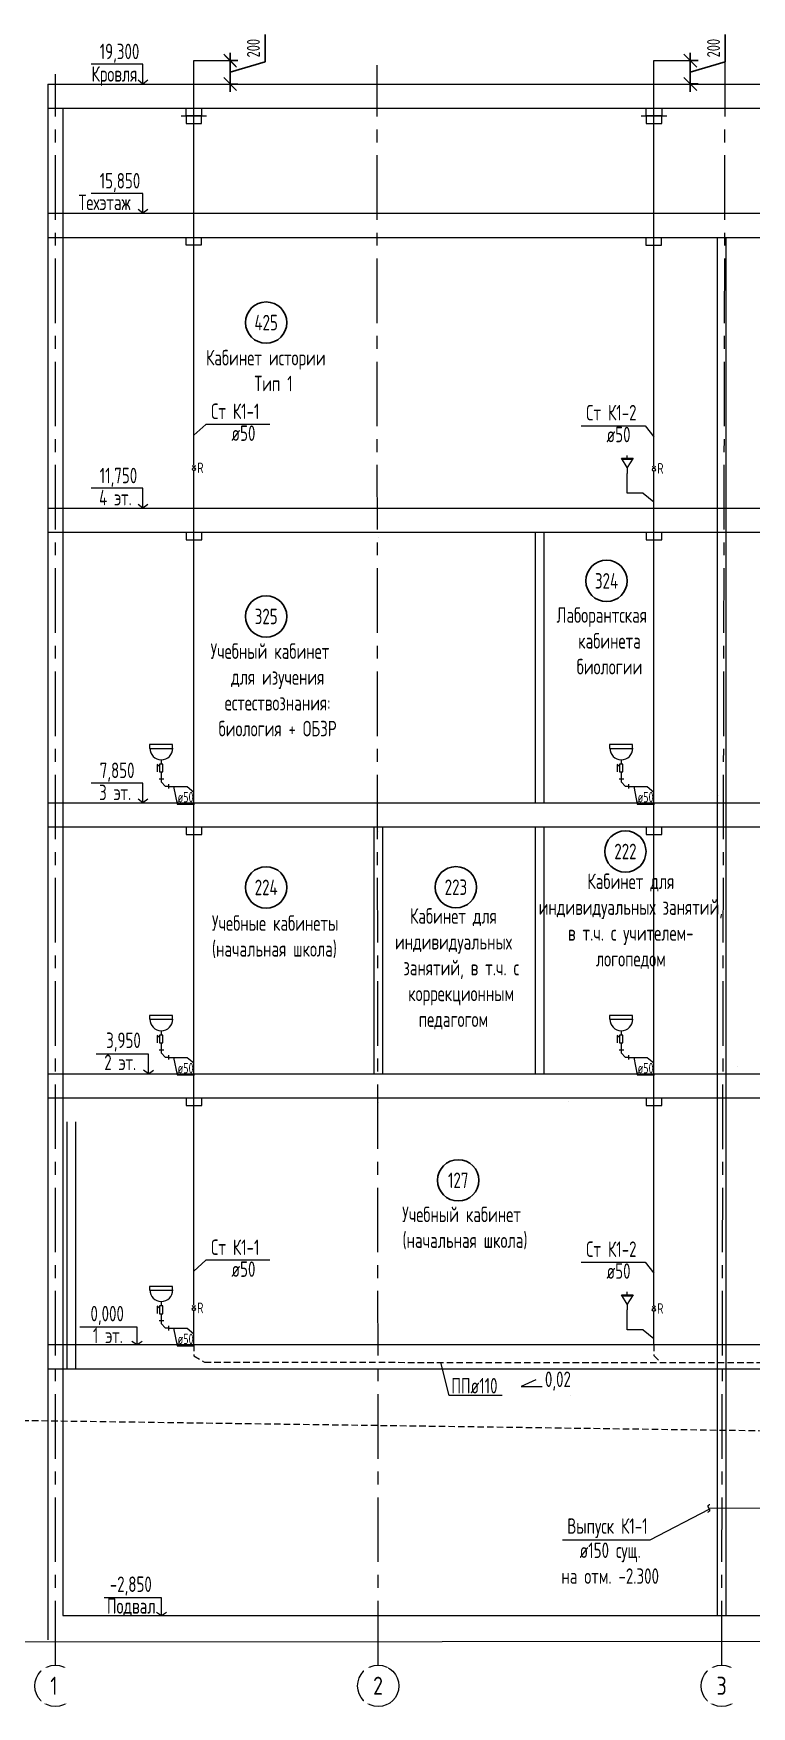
# Model space of a CAD drawing. Header units: millimetres. Extents: x -8689834 to 9419935, y -284943 to 166066.
# Drawn here: x -176801 to -162900, y -226784 to -194375 of the extents above; entities that cross this region are included whole.
import ezdxf
from ezdxf.enums import TextEntityAlignment as Align

# ---------------------------------------------------------------- set-up
doc = ezdxf.new("R2010")
doc.units = ezdxf.units.MM
doc.header["$MEASUREMENT"] = 0
doc.linetypes.add('01_base$0$DASHED2', pattern=[0.375, 0.25, -0.125])
doc.linetypes.add('CENTER', pattern=[2, 1.25, -0.25, 0.25, -0.25])
doc.layers.get('0').update_dxf_attribs({"color": 250, "lineweight": 9})
for name, color, linetype in [('PDF _0', 7, 'Continuous'), ('PDF __ВК-Text VK', 7, 'Continuous'), ('PDF __ВК-В1', 5, 'Continuous'), ('PDF __ВК-В1-текст', 7, 'Continuous'), ('PDF __ВК-переход на SML', 3, 'Continuous'), ('PDF __ВК-питьевой фонтанчик', 7, 'Continuous'), ('PDF __ВК-противопожарные муфты', 1, 'Continuous'), ('PDF __ВК-размеры', 7, 'Continuous'), ('PDF __ВК-стены', 7, 'Continuous'), ('PDF __Пескоуловитель', 7, 'Continuous'), ('PDF __Сантехника', 7, 'Continuous'), ('АР_Кровля дорожки', 245, 'Continuous'), ('АР_Таблицы', 250, 'Continuous')]:
    doc.layers.add(name, color=color, linetype=linetype)
doc.layers.add('PDF __ВК-К1', color=7, linetype='Continuous', true_color=0xb80000)
for name, color, linetype, lineweight in [('АР_Маркер экспликации', 239, 'Continuous', 13), ('АР_Номер помещения', 1, 'Continuous', 25), ('АР_Оси', 195, 'Continuous', 9), ('АР_Оси размеры', 164, 'Continuous', 9), ('АР_Помещения_площадь', 19, 'Continuous', 9), ('ВК_канализация', 32, 'Continuous', 30)]:
    doc.layers.add(name, color=color, linetype=linetype, lineweight=lineweight)
doc.styles.add('ISOCPEUR', font='isocpeur.ttf', dxfattribs={"width": 0.7})
doc.styles.get("Standard").update_dxf_attribs({"font": 'isocpeur.ttf', "width": 0.7})
doc.styles.add('ГОСТ 2.304', font='isocpeur.ttf', dxfattribs={"width": 0.7})
doc.dimstyles.new('СПДС', dxfattribs={"dimscale": 100, "dimtxt": 2.5, "dimasz": 2.5, "dimexe": 1.5, "dimexo": 0, "dimgap": 1, "dimtad": 1, "dimdec": 0, "dimrnd": 1, "dimtxsty": 'ГОСТ 2.304', "dimblk": 'OBLIQUE', "dimcen": 2.5, "dimdle": 1.5, "dimadec": 0, "dimazin": 2, "dimtfac": 0.75, "dimtdec": 0, "dimtmove": 1, "dimatfit": 3, "dimfxl": 1, "dimtolj": 1, "dimarcsym": 1})

# ---------------------------------------------------------------- blocks, each defined once
blk = doc.blocks.new('*U2030')
at = {"layer": 'АР_Номер помещения', "color": 7}
blk.add_circle((-15720, 4793), 400, dxfattribs=at)
at = {"layer": 'АР_Помещения_площадь', "color": 7}
blk.add_line((-13545, 633), (-13545, 633), dxfattribs=at)
at = {"color": 7, "style": 'ISOCPEUR', "width": 0.7, "flags": 1}
blk.add_attdef('КАТЕГОРИЯ', (-499, -2092), '', height=250, dxfattribs=at)
at = {"layer": 'АР_Номер помещения', "color": 7, "style": 'ISOCPEUR', "width": 0.7}
blk.add_attdef('НОМЕР_ПОМЕЩЕНИЯ', text='', height=300, dxfattribs=at).set_placement((-15720, 4793), align=Align.MIDDLE_CENTER)
at = {"layer": 'АР_Помещения_площадь', "color": 7, "style": 'ISOCPEUR', "width": 0.7}
blk.add_attdef('ПЛОЩАДЬ_ПОМЕЩЕНИЯ', text='', height=200, dxfattribs=at).set_placement((-13540, 880), align=Align.MIDDLE_RIGHT)
at = {"layer": 'АР_Помещения_площадь', "color": 7, "lineweight": 30, "width": 0.7, "flags": 104}
blk.add_attdef('ИМЯ_ПОМЕЩЕНИЯ', text='', height=100, dxfattribs=at).set_placement((158, 1217), align=Align.MIDDLE_CENTER)
blk = doc.blocks.new('*U2034')
at = {"layer": 'АР_Номер помещения', "color": 7}
blk.add_circle((-15720, 4793), 400, dxfattribs=at)
at = {"layer": 'АР_Помещения_площадь', "color": 7}
blk.add_line((-13545, 633), (-13545, 633), dxfattribs=at)
at = {"color": 7, "style": 'ISOCPEUR', "width": 0.7, "flags": 1}
blk.add_attdef('КАТЕГОРИЯ', (-499, -2092), '', height=250, dxfattribs=at)
at = {"layer": 'АР_Номер помещения', "color": 7, "style": 'ISOCPEUR', "width": 0.7}
blk.add_attdef('НОМЕР_ПОМЕЩЕНИЯ', text='', height=300, dxfattribs=at).set_placement((-15720, 4793), align=Align.MIDDLE_CENTER)
at = {"layer": 'АР_Помещения_площадь', "color": 7, "style": 'ISOCPEUR', "width": 0.7}
blk.add_attdef('ПЛОЩАДЬ_ПОМЕЩЕНИЯ', text='', height=200, dxfattribs=at).set_placement((-13540, 880), align=Align.MIDDLE_RIGHT)
at = {"layer": 'АР_Помещения_площадь', "color": 7, "lineweight": 30, "width": 0.7, "flags": 104}
blk.add_attdef('ИМЯ_ПОМЕЩЕНИЯ', text='', height=100, dxfattribs=at).set_placement((158, 1217), align=Align.MIDDLE_CENTER)
blk = doc.blocks.new('*U2035')
at = {"layer": 'АР_Номер помещения', "color": 7}
blk.add_circle((-15720, 4793), 400, dxfattribs=at)
at = {"layer": 'АР_Помещения_площадь', "color": 7}
blk.add_line((-13545, 633), (-13545, 633), dxfattribs=at)
at = {"color": 7, "style": 'ISOCPEUR', "width": 0.7, "flags": 1}
blk.add_attdef('КАТЕГОРИЯ', (-499, -2092), '', height=250, dxfattribs=at)
at = {"layer": 'АР_Номер помещения', "color": 7, "style": 'ISOCPEUR', "width": 0.7}
blk.add_attdef('НОМЕР_ПОМЕЩЕНИЯ', text='', height=300, dxfattribs=at).set_placement((-15720, 4793), align=Align.MIDDLE_CENTER)
at = {"layer": 'АР_Помещения_площадь', "color": 7, "style": 'ISOCPEUR', "width": 0.7}
blk.add_attdef('ПЛОЩАДЬ_ПОМЕЩЕНИЯ', text='', height=200, dxfattribs=at).set_placement((-13540, 880), align=Align.MIDDLE_RIGHT)
at = {"layer": 'АР_Помещения_площадь', "color": 7, "lineweight": 30, "width": 0.7, "flags": 104}
blk.add_attdef('ИМЯ_ПОМЕЩЕНИЯ', text='', height=100, dxfattribs=at).set_placement((158, 1217), align=Align.MIDDLE_CENTER)
blk = doc.blocks.new('*U2027')
at = {"layer": 'АР_Номер помещения', "color": 7}
blk.add_circle((-15720, 4793), 400, dxfattribs=at)
at = {"layer": 'АР_Помещения_площадь', "color": 7}
blk.add_line((-13545, 633), (-13545, 633), dxfattribs=at)
at = {"color": 7, "style": 'ISOCPEUR', "width": 0.7, "flags": 1}
blk.add_attdef('КАТЕГОРИЯ', (-499, -2092), '', height=250, dxfattribs=at)
at = {"layer": 'АР_Номер помещения', "color": 7, "style": 'ISOCPEUR', "width": 0.7}
blk.add_attdef('НОМЕР_ПОМЕЩЕНИЯ', text='', height=300, dxfattribs=at).set_placement((-15720, 4793), align=Align.MIDDLE_CENTER)
at = {"layer": 'АР_Помещения_площадь', "color": 7, "style": 'ISOCPEUR', "width": 0.7}
blk.add_attdef('ПЛОЩАДЬ_ПОМЕЩЕНИЯ', text='', height=200, dxfattribs=at).set_placement((-13540, 880), align=Align.MIDDLE_RIGHT)
at = {"layer": 'АР_Помещения_площадь', "color": 7, "lineweight": 30, "width": 0.7, "flags": 104}
blk.add_attdef('ИМЯ_ПОМЕЩЕНИЯ', text='', height=100, dxfattribs=at).set_placement((158, 1217), align=Align.MIDDLE_CENTER)
blk = doc.blocks.new('*U2028')
at = {"layer": 'АР_Номер помещения', "color": 7}
blk.add_circle((-15720, 4793), 400, dxfattribs=at)
at = {"layer": 'АР_Помещения_площадь', "color": 7}
blk.add_line((-13545, 633), (-13545, 633), dxfattribs=at)
at = {"color": 7, "style": 'ISOCPEUR', "width": 0.7, "flags": 1}
blk.add_attdef('КАТЕГОРИЯ', (-499, -2092), '', height=250, dxfattribs=at)
at = {"layer": 'АР_Номер помещения', "color": 7, "style": 'ISOCPEUR', "width": 0.7}
blk.add_attdef('НОМЕР_ПОМЕЩЕНИЯ', text='', height=300, dxfattribs=at).set_placement((-15720, 4793), align=Align.MIDDLE_CENTER)
at = {"layer": 'АР_Помещения_площадь', "color": 7, "style": 'ISOCPEUR', "width": 0.7}
blk.add_attdef('ПЛОЩАДЬ_ПОМЕЩЕНИЯ', text='', height=200, dxfattribs=at).set_placement((-13540, 880), align=Align.MIDDLE_RIGHT)
at = {"layer": 'АР_Помещения_площадь', "color": 7, "lineweight": 30, "width": 0.7, "flags": 104}
blk.add_attdef('ИМЯ_ПОМЕЩЕНИЯ', text='', height=100, dxfattribs=at).set_placement((158, 1217), align=Align.MIDDLE_CENTER)
blk = doc.blocks.new('*U2029')
at = {"layer": 'АР_Номер помещения', "color": 7}
blk.add_circle((-15720, 4793), 400, dxfattribs=at)
at = {"layer": 'АР_Помещения_площадь', "color": 7}
blk.add_line((-13545, 633), (-13545, 633), dxfattribs=at)
at = {"color": 7, "style": 'ISOCPEUR', "width": 0.7, "flags": 1}
blk.add_attdef('КАТЕГОРИЯ', (-499, -2092), '', height=250, dxfattribs=at)
at = {"layer": 'АР_Номер помещения', "color": 7, "style": 'ISOCPEUR', "width": 0.7}
blk.add_attdef('НОМЕР_ПОМЕЩЕНИЯ', text='', height=300, dxfattribs=at).set_placement((-15720, 4793), align=Align.MIDDLE_CENTER)
at = {"layer": 'АР_Помещения_площадь', "color": 7, "style": 'ISOCPEUR', "width": 0.7}
blk.add_attdef('ПЛОЩАДЬ_ПОМЕЩЕНИЯ', text='', height=200, dxfattribs=at).set_placement((-13540, 880), align=Align.MIDDLE_RIGHT)
at = {"layer": 'АР_Помещения_площадь', "color": 7, "lineweight": 30, "width": 0.7, "flags": 104}
blk.add_attdef('ИМЯ_ПОМЕЩЕНИЯ', text='', height=100, dxfattribs=at).set_placement((158, 1217), align=Align.MIDDLE_CENTER)
blk = doc.blocks.new('*U2031')
at = {"layer": 'АР_Номер помещения', "color": 7}
blk.add_circle((-15720, 4793), 400, dxfattribs=at)
at = {"layer": 'АР_Помещения_площадь', "color": 7}
blk.add_line((-13545, 633), (-13545, 633), dxfattribs=at)
at = {"color": 7, "style": 'ISOCPEUR', "width": 0.7, "flags": 1}
blk.add_attdef('КАТЕГОРИЯ', (-499, -2092), '', height=250, dxfattribs=at)
at = {"layer": 'АР_Номер помещения', "color": 7, "style": 'ISOCPEUR', "width": 0.7}
blk.add_attdef('НОМЕР_ПОМЕЩЕНИЯ', text='', height=300, dxfattribs=at).set_placement((-15720, 4793), align=Align.MIDDLE_CENTER)
at = {"layer": 'АР_Помещения_площадь', "color": 7, "style": 'ISOCPEUR', "width": 0.7}
blk.add_attdef('ПЛОЩАДЬ_ПОМЕЩЕНИЯ', text='', height=200, dxfattribs=at).set_placement((-13540, 880), align=Align.MIDDLE_RIGHT)
at = {"layer": 'АР_Помещения_площадь', "color": 7, "lineweight": 30, "width": 0.7, "flags": 104}
blk.add_attdef('ИМЯ_ПОМЕЩЕНИЯ', text='', height=100, dxfattribs=at).set_placement((158, 1217), align=Align.MIDDLE_CENTER)
blk = doc.blocks.new('*U2013')
at = {"layer": 'АР_Номер помещения', "color": 7}
blk.add_circle((-15720, 4793), 400, dxfattribs=at)
at = {"layer": 'АР_Помещения_площадь', "color": 7}
blk.add_line((-13545, 633), (-13545, 633), dxfattribs=at)
at = {"color": 7, "style": 'ISOCPEUR', "width": 0.7, "flags": 1}
blk.add_attdef('КАТЕГОРИЯ', (-499, -2092), '', height=250, dxfattribs=at)
at = {"layer": 'АР_Номер помещения', "color": 7, "style": 'ISOCPEUR', "width": 0.7}
blk.add_attdef('НОМЕР_ПОМЕЩЕНИЯ', text='', height=300, dxfattribs=at).set_placement((-15720, 4793), align=Align.MIDDLE_CENTER)
at = {"layer": 'АР_Помещения_площадь', "color": 7, "style": 'ISOCPEUR', "width": 0.7}
blk.add_attdef('ПЛОЩАДЬ_ПОМЕЩЕНИЯ', text='', height=200, dxfattribs=at).set_placement((-13540, 880), align=Align.MIDDLE_RIGHT)
at = {"layer": 'АР_Помещения_площадь', "color": 7, "lineweight": 30, "width": 0.7, "flags": 104}
blk.add_attdef('ИМЯ_ПОМЕЩЕНИЯ', text='', height=100, dxfattribs=at).set_placement((158, 1217), align=Align.MIDDLE_CENTER)
blk = doc.blocks.new('_Oblique')
at = {"color": 0, "linetype": 'ByBlock', "lineweight": -2}
blk.add_line((-0.5, -0.5), (0.5, 0.5), dxfattribs=at)
blk = doc.blocks.new('*D2062')
at = {"layer": 'АР_Оси размеры', "color": 0, "lineweight": -2, "ltscale": 100, "transparency": 16777216}
for p, q in [((-163411, -194925), (-163411, -194393)), ((-164086, -195504), (-164086, -194752)), ((-164086, -194902), (-163936, -194902)), ((-164086, -195128), (-163411, -194925)), ((-164086, -195354), (-163936, -195354))]:
    blk.add_line(p, q, dxfattribs=at)
at = {"layer": 'АР_Оси размеры', "color": 0, "lineweight": -2, "ltscale": 100, "transparency": 16777216, "xscale": 250, "yscale": 250, "zscale": 250}
for p, rotation in [((-164086, -194902), 90), ((-164086, -195354), 270)]:
    blk.add_blockref('_Oblique', p, dxfattribs=dict(at, rotation=rotation))
at = {"layer": 'АР_Оси размеры', "color": 0, "lineweight": 13, "ltscale": 100, "transparency": 16777216, "insert": (-163636, -194659), "char_height": 250, "attachment_point": 5, "rotation": 90, "style": 'ГОСТ 2.304'}
blk.add_mtext('\\A1;200', dxfattribs=at)
blk = doc.blocks.new('*D2063')
at = {"layer": 'АР_Оси размеры', "color": 0, "lineweight": -2, "ltscale": 100, "transparency": 16777216}
for p, q in [((-172319, -194926), (-172319, -194393)), ((-172994, -195505), (-172994, -194752)), ((-172994, -194902), (-172844, -194902)), ((-172994, -195128), (-172319, -194926)), ((-172994, -195355), (-172844, -195355))]:
    blk.add_line(p, q, dxfattribs=at)
at = {"layer": 'АР_Оси размеры', "color": 0, "lineweight": -2, "ltscale": 100, "transparency": 16777216, "xscale": 250, "yscale": 250, "zscale": 250}
for p, rotation in [((-172994, -194902), 90), ((-172994, -195355), 270)]:
    blk.add_blockref('_Oblique', p, dxfattribs=dict(at, rotation=rotation))
at = {"layer": 'АР_Оси размеры', "color": 0, "lineweight": 13, "ltscale": 100, "transparency": 16777216, "insert": (-172544, -194660), "char_height": 250, "attachment_point": 5, "rotation": 90, "style": 'ГОСТ 2.304'}
blk.add_mtext('\\A1;200', dxfattribs=at)

msp = doc.modelspace()

# ---------------------------------------------------------------- linework, layer by layer
at = {"layer": 'PDF _0', "lineweight": 13}
for points in [[(-172892.8, -195003.6), (-173096, -194800.4)], [(-163984.6, -195003.1), (-164187.8, -194799.9)]]:
    msp.add_lwpolyline(points, dxfattribs=at)
at = {"layer": 'PDF __ВК-Text VK', "lineweight": 13}
msp.add_lwpolyline([(-167076.2, -220458.5), (-167358.9, -220588), (-166956.1, -220588)], dxfattribs=at)
at = {"layer": 'PDF __ВК-В1', "color": 244, "lineweight": 13, "true_color": 0x991b1e}
for points in [[(-173695, -202738.4), (-173697, -194902)], [(-164789.4, -202749.7), (-164791.5, -194901.5)], [(-173696.1, -219011.4), (-173695.9, -202845.1)], [(-164790.5, -219022.6), (-164790.4, -202856.4)], [(-164998.9, -203281.9), (-165304.7, -203281.9), (-165304.7, -202896.7)], [(-173697, -219774.3), (-173697, -219118.1)], [(-164998.9, -219486.4), (-165304.7, -219486.4), (-165304.7, -219101.2)], [(-164791.5, -219774.3), (-164791.5, -219129.4)]]:
    msp.add_lwpolyline(points, dxfattribs=at)
at = {"layer": 'PDF __ВК-В1', "lineweight": 13}
for points in [[(-165304.7, -202604.6), (-165304.7, -202549.6)], [(-165304.7, -218809.1), (-165304.7, -218754.1)]]:
    msp.add_lwpolyline(points, dxfattribs=at)
at = {"layer": 'PDF __ВК-В1-текст', "lineweight": 13}
for points in [[(-174683.4, -194969.7), (-175682.4, -194969.7)], [(-174683.4, -195355), (-174683.4, -194969.7)], [(-174586, -195283), (-174683.4, -195355), (-174776.5, -195283)], [(-174683.4, -197474), (-175682.4, -197474)], [(-174683.4, -197859.2), (-174683.4, -197474)], [(-174586, -197787.3), (-174683.4, -197859.2), (-174776.5, -197787.3)], [(-174683.4, -203184.6), (-175682.4, -203184.6)], [(-174683.4, -203569.8), (-174683.4, -203184.6)], [(-174586, -203497.8), (-174683.4, -203569.8), (-174776.5, -203497.8)], [(-174683.4, -208895.1), (-175682.4, -208895.1)], [(-174683.4, -209280.3), (-174683.4, -208895.1)], [(-174586, -209208.3), (-174683.4, -209280.3), (-174776.5, -209208.3)], [(-174577.5, -214144.2), (-175589.3, -214144.2)], [(-174577.5, -214529.4), (-174577.5, -214144.2)], [(-174577.5, -214529.4), (-174670.7, -214457.4)], [(-174577.5, -214529.4), (-174480.2, -214457.4)], [(-174894.4, -219706.6), (-174797, -219774.3), (-174797, -219432.5), (-175906.1, -219432.5)], [(-174797, -219774.3), (-174699.6, -219706.6)], [(-174420.9, -224955.7), (-174323.5, -225023.4), (-174323.5, -224681.6), (-175432.6, -224681.6)], [(-174323.5, -225023.4), (-174226.2, -224955.7)]]:
    msp.add_lwpolyline(points, dxfattribs=at)
at = {"layer": 'PDF __ВК-К1', "color": 244, "lineweight": 13, "true_color": 0x991b1e}
for points in [[(-174331.4, -208680.4), (-174331.4, -208870.9)], [(-165425.8, -208680.4), (-165425.8, -208870.9)], [(-174369.5, -208811.6), (-174280.6, -208811.6)], [(-174187.5, -208959.8), (-174242.5, -208959.8), (-174331.4, -208870.9)], [(-174187.5, -208915.3), (-174187.5, -209004.2)], [(-165463.9, -208811.6), (-165375, -208811.6)], [(-165281.9, -208959.8), (-165336.9, -208959.8), (-165425.8, -208870.9)], [(-165281.9, -208915.3), (-165281.9, -209004.2)], [(-174369.5, -214060.7), (-174280.6, -214060.7)], [(-174331.4, -213929.5), (-174331.4, -214120)], [(-174187.5, -214208.9), (-174242.5, -214208.9), (-174331.4, -214120)], [(-174187.5, -214164.4), (-174187.5, -214253.3)], [(-165463.9, -214060.7), (-165375, -214060.7)], [(-165425.8, -213929.5), (-165425.8, -214120)], [(-165281.9, -214208.9), (-165336.9, -214208.9), (-165425.8, -214120)], [(-165281.9, -214164.4), (-165281.9, -214253.3)], [(-174369.5, -219305.6), (-174280.6, -219305.6)], [(-174331.4, -219174.4), (-174331.4, -219364.9)], [(-174187.5, -219453.8), (-174242.5, -219453.8), (-174331.4, -219364.9)], [(-174187.5, -219409.3), (-174187.5, -219498.2)], [(-161489.8, -222942), (-163729.1, -222947.2)]]:
    msp.add_lwpolyline(points, dxfattribs=at)
at = {"layer": 'PDF __ВК-переход на SML', "lineweight": 13}
for points in [[(-173847.3, -195820.6), (-173546.8, -195820.6), (-173546.8, -195968.8), (-173847.3, -195968.8)], [(-164939.1, -195820.1), (-164638.6, -195820.1), (-164638.6, -195968.3), (-164939.1, -195968.3)]]:
    msp.add_lwpolyline(points, close=True, dxfattribs=at)
at = {"layer": 'PDF __ВК-питьевой фонтанчик', "lineweight": 13}
for points in [[(-165304.7, -202782.4), (-165414.7, -202604.6), (-165194.6, -202604.6), (-165304.7, -202782.4), (-165304.7, -202896.7)], [(-165402, -202621.5), (-165203.1, -202621.5)], [(-165304.7, -218986.9), (-165414.7, -218809.1), (-165194.6, -218809.1), (-165304.7, -218986.9), (-165304.7, -219101.2)], [(-165402, -218826.1), (-165203.1, -218826.1)]]:
    msp.add_lwpolyline(points, dxfattribs=at)
at = {"layer": 'PDF __ВК-противопожарные муфты', "lineweight": 13}
for points in [[(-173944.7, -195968.8), (-173699.2, -195968.8), (-173449.4, -195968.8)], [(-173847.3, -195968.8), (-173847.3, -196116.9), (-173546.8, -196116.9), (-173546.8, -195968.8)], [(-165036.5, -195968.3), (-164790.9, -195968.3), (-164541.2, -195968.3)], [(-164939.1, -195968.3), (-164939.1, -196116.4), (-164638.6, -196116.4), (-164638.6, -195968.3)], [(-173947.5, -198324.9), (-173702, -198324.9), (-173452.2, -198324.9)], [(-173850.1, -198324.9), (-173850.1, -198473), (-173549.6, -198473), (-173549.6, -198324.9)], [(-165041.9, -198324.9), (-164796.4, -198324.9), (-164546.6, -198324.9)], [(-164944.6, -198324.9), (-164944.6, -198473.1), (-164644, -198473.1), (-164644, -198324.9)], [(-173942.6, -204035.4), (-173697, -204035.4), (-173447.3, -204035.4)], [(-173845.2, -204035.4), (-173845.2, -204183.6), (-173544.6, -204183.6), (-173544.6, -204035.4)], [(-165037, -204035.4), (-164791.5, -204035.4), (-164541.7, -204035.4)], [(-164939.6, -204035.4), (-164939.6, -204183.6), (-164639.1, -204183.6), (-164639.1, -204035.4)], [(-173942.6, -209745.9), (-173697, -209745.9), (-173447.3, -209745.9)], [(-173845.2, -209745.9), (-173845.2, -209894.1), (-173544.6, -209894.1), (-173544.6, -209745.9)], [(-165037, -209745.9), (-164791.5, -209745.9), (-164541.7, -209745.9)], [(-164939.6, -209745.9), (-164939.6, -209894.1), (-164639.1, -209894.1), (-164639.1, -209745.9)], [(-173942.6, -214990.8), (-173697, -214990.8), (-173447.3, -214990.8)], [(-173845.2, -214990.8), (-173845.2, -215139), (-173544.6, -215139), (-173544.6, -214990.8)], [(-165037, -214995.1), (-164791.5, -214995.1), (-164541.7, -214995.1)], [(-164939.6, -214995.1), (-164939.6, -215143.2), (-164639.1, -215143.2), (-164639.1, -214995.1)]]:
    msp.add_lwpolyline(points, dxfattribs=at)
at = {"layer": 'PDF __ВК-размеры', "lineweight": 13}
for points in [[(-173697.1, -194902), (-172892.8, -194902)], [(-164788.9, -194901.5), (-163984.6, -194901.5)]]:
    msp.add_lwpolyline(points, dxfattribs=at)
at = {"layer": 'PDF __ВК-стены', "color": 18, "lineweight": 13, "true_color": 0x000000}
for points in [[(-176520.6, -195355), (-176520.6, -225489.1)], [(-176520.6, -195355), (-121592.4, -195355.1)], [(-176520.6, -195820.6), (-121586.9, -195820.6)], [(-176463.9, -195820.6), (-121586.9, -195820.6)], [(-176232.7, -195820.6), (-176232.7, -225023.4)], [(-176520.6, -197859.2), (-121596.6, -197859.5)], [(-176520.6, -198324.9), (-121643.5, -198324.9)], [(-176520.6, -198324.9), (-121597.4, -198325)], [(-163565.6, -198324.9), (-163565.6, -225023.4)], [(-163396.3, -198324.9), (-163396.3, -225023.4)], [(-176520.6, -203569.8), (-121643.5, -203569.8)], [(-176520.6, -204035.4), (-121643.5, -204035.4)], [(-176520.6, -204035.4), (-121643.5, -204035.4)], [(-167091.8, -204035.4), (-167091.8, -209280.3)], [(-166922.5, -204035.4), (-166922.5, -209280.3)], [(-176520.6, -209280.3), (-121643.5, -209280.3)], [(-176520.6, -209745.9), (-121643.5, -209745.9)], [(-176520.6, -209745.9), (-121643.5, -209745.9)], [(-170211.3, -209745.9), (-170211.3, -214529.4)], [(-170042, -209745.9), (-170042, -214529.4)], [(-167091.8, -209745.9), (-167091.8, -214529.4)], [(-166922.5, -209745.9), (-166922.5, -214529.4)], [(-176520.6, -214529.4), (-121643.5, -214529.4)], [(-176520.6, -214990.8), (-121643.5, -214990.8)], [(-176520.6, -214995.1), (-121643.5, -214995.1)], [(-176156, -215456.5), (-176156, -220239.9)], [(-175986.6, -215456.5), (-175986.6, -220239.9)], [(-176520.6, -219774.3), (-121643.5, -219774.3)], [(-176520.6, -220239.9), (-121643.5, -220239.9)], [(-176520.6, -220239.9), (-121643.5, -220239.9)], [(-176232.7, -225023.4), (-120775.5, -225023.4)], [(-255496.8, -225583.8), (-120775.5, -225489.1)]]:
    msp.add_lwpolyline(points, dxfattribs=at)
at = {"layer": 'PDF __Пескоуловитель', "lineweight": 13}
msp.add_lwpolyline([(-163708, -222875.2), (-163720.6, -222879.4), (-163729.1, -222883.7), (-163733.3, -222887.9), (-163737.6, -222887.9), (-163741.8, -222892.1), (-163746, -222896.4), (-163746, -222900.6), (-163746, -222904.8), (-163746, -222909.1), (-163746, -222913.3), (-163741.8, -222917.5), (-163741.8, -222921.8), (-163737.6, -222930.2), (-163733.3, -222934.5), (-163729.1, -222947.2), (-163724.9, -222955.6), (-163720.6, -222959.9), (-163716.4, -222964.1), (-163716.4, -222972.6), (-163712.1, -222976.8), (-163712.1, -222981), (-163712.1, -222985.3), (-163712.1, -222989.5), (-163712.1, -222993.7), (-163716.4, -222998), (-163716.4, -223002.2), (-163720.6, -223002.2), (-163724.8, -223006.4), (-163729.1, -223010.7), (-163733.3, -223014.9), (-163737.5, -223019.1), (-163750.2, -223027.6)], dxfattribs=at)
at = {"layer": 'PDF __Сантехника', "lineweight": 13}
for points in [[(-174109.1, -208151.3), (-174553.6, -208151.3), (-174553.6, -208223.2), (-174109.1, -208223.2)], [(-165203.6, -208151.3), (-165648, -208151.3), (-165648, -208223.2), (-165203.6, -208223.2)], [(-174299.6, -208528), (-174363.1, -208528), (-174363.1, -208680.4), (-174299.6, -208680.4)], [(-165394.1, -208528), (-165457.5, -208528), (-165457.5, -208680.4), (-165394.1, -208680.4)], [(-174109.1, -213400.4), (-174553.6, -213400.4), (-174553.6, -213472.3), (-174109.1, -213472.3)], [(-165203.6, -213400.4), (-165648, -213400.4), (-165648, -213472.3), (-165203.6, -213472.3)], [(-174299.6, -213777.1), (-174363.1, -213777.1), (-174363.1, -213929.5), (-174299.6, -213929.5)], [(-165394.1, -213777.1), (-165457.5, -213777.1), (-165457.5, -213929.5), (-165394.1, -213929.5)], [(-174109.1, -218645.3), (-174553.6, -218645.3), (-174553.6, -218717.2), (-174109.1, -218717.2)], [(-174299.6, -219022), (-174363.1, -219022), (-174363.1, -219174.4), (-174299.6, -219174.4)]]:
    msp.add_lwpolyline(points, close=True, dxfattribs=at)
for points in [[(-174363.1, -208574.6), (-174405.5, -208536.5), (-174405.5, -208676.2)], [(-174329.3, -208447.6), (-174329.3, -208528)], [(-165457.5, -208574.6), (-165499.9, -208536.5), (-165499.9, -208676.2)], [(-165423.7, -208447.6), (-165423.7, -208528)], [(-174363.1, -213823.7), (-174405.5, -213785.6), (-174405.5, -213925.3)], [(-174329.3, -213696.7), (-174329.3, -213777.1)], [(-165457.5, -213823.7), (-165499.9, -213785.6), (-165499.9, -213925.3)], [(-165423.7, -213696.7), (-165423.7, -213777.1)], [(-174363.1, -219068.6), (-174405.5, -219030.5), (-174405.5, -219170.2)], [(-174329.3, -218941.6), (-174329.3, -219022)]]:
    msp.add_lwpolyline(points, dxfattribs=at)
for centre in [(-174327.1, -208221.1), (-165421.6, -208221.1), (-174327.1, -213470.2), (-165421.6, -213470.2), (-174327.1, -218715.1)]:
    msp.add_arc(centre, 222.2, 180, 0, dxfattribs=at)
at = {"layer": 'АР_Кровля дорожки', "color": 244, "linetype": '01_base$0$DASHED2', "lineweight": 13, "ltscale": 500, "true_color": 0x991b1e}
for points in [[(-173697, -219774.3), (-173697, -219774.3), (-173697, -219989.3), (-173489.6, -220114), (-158224.3, -220124.9), (-158055.9, -220124.2), (-157909.3, -220239.9)], [(-164791.5, -219774.3), (-164791.5, -219986.3)], [(-164791.5, -219986.3), (-164658.3, -220120.3)]]:
    msp.add_lwpolyline(points, dxfattribs=at)
at = {"layer": 'АР_Кровля дорожки', "color": 7, "linetype": '01_base$0$DASHED2', "lineweight": 13, "ltscale": 500}
msp.add_lwpolyline([(-181705.8, -221176.2), (-157435.8, -221513.2), (-156211.3, -221052.7)], dxfattribs=at)
at = {"layer": 'АР_Оси', "color": 18, "lineweight": 13, "ltscale": 0.5, "true_color": 0x000000}
for centre in [(-176376.6, -226384.3), (-170126.6, -226384.3), (-163476.6, -226384.3)]:
    msp.add_circle(centre, 400, dxfattribs=at)
at = {"layer": 'ВК_канализация', "color": 18, "lineweight": 13, "ltscale": 500, "true_color": 0x000000}
for points in [[(-172222.6, -201947.6), (-173461.7, -201947.6), (-173697, -202158.6)], [(-166199.9, -201973.9), (-164960.8, -201973.9), (-164791.5, -202186.3)], [(-174087.4, -208959.8), (-174020.6, -209301.7), (-173685.4, -209301.7)], [(-165181.8, -208959.8), (-165115.1, -209301.7), (-164779.8, -209301.7)], [(-174087.4, -214208.9), (-174020.6, -214550.8), (-173685.4, -214550.8)], [(-165181.8, -214208.9), (-165115.1, -214550.8), (-164779.8, -214550.8)], [(-172222.6, -218140.8), (-173461.7, -218140.8), (-173697, -218351.9)], [(-166199.9, -218178.5), (-164960.8, -218178.5), (-164791.5, -218390.9)], [(-174087.4, -219453.8), (-174020.6, -219795.7), (-173685.4, -219795.7)], [(-167730.8, -220759.6), (-168754.7, -220759.6), (-168915.7, -220117.2)], [(-166558, -223557.3), (-164864.6, -223556.6), (-163718.5, -222962)]]:
    msp.add_lwpolyline(points, dxfattribs=at)
at = {"layer": 'ВК_канализация', "color": 244, "lineweight": 13, "ltscale": 500, "true_color": 0x991b1e}
for points in [[(-173695.6, -202785.1), (-173695.3, -202768.4)], [(-164790, -202796.4), (-164789.8, -202779.7)], [(-164998.9, -203281.9), (-164791.5, -203448.4)], [(-174187.5, -208959.8), (-173828.3, -208959.8)], [(-173828.3, -208959.8), (-173697, -209069)], [(-165281.9, -208959.8), (-164922.7, -208959.8)], [(-164922.7, -208959.8), (-164791.5, -209069)], [(-174187.5, -214208.9), (-173828.3, -214208.9)], [(-173828.3, -214208.9), (-173697, -214318.1)], [(-165281.9, -214208.9), (-164922.7, -214208.9)], [(-164922.7, -214208.9), (-164791.5, -214318.1)], [(-173696.7, -219058.1), (-173696.4, -219041.3)], [(-164791.1, -219069.4), (-164790.9, -219052.6)], [(-174187.5, -219453.8), (-173828.3, -219453.8)], [(-173828.3, -219453.8), (-173697, -219563)], [(-164998.9, -219486.4), (-164791.5, -219652.9)]]:
    msp.add_lwpolyline(points, dxfattribs=at)
for centre in [(-173695.9, -202815.1), (-164790.4, -202826.4), (-173697, -219088.1), (-164791.5, -219099.4)]:
    msp.add_circle(centre, 30, dxfattribs=at)
for centre in [(-173695, -202738.4), (-164789.4, -202749.7), (-173696.1, -219011.4), (-164790.5, -219022.6)]:
    msp.add_arc(centre, 30, 179.27075, 359.27075, dxfattribs=at)

# ---------------------------------------------------------------- block references
at = {"layer": 'АР_Маркер экспликации', "color": 7, "lineweight": 13}
ref = msp.add_blockref('*U2031', (-156576.8, -204768.8), dxfattribs=at)
ref.add_attrib('НОМЕР_ПОМЕЩЕНИЯ', '425', dxfattribs={"layer": 'АР_Номер помещения', "color": 7, "height": 300, "style": 'ISOCPEUR', "width": 0.7}).set_placement((-172296.5, -199975.4), align=Align.MIDDLE_CENTER)
ref = msp.add_blockref('*U2029', (-149987.2, -209772.6), dxfattribs=at)
ref.add_attrib('НОМЕР_ПОМЕЩЕНИЯ', '324', dxfattribs={"layer": 'АР_Номер помещения', "color": 7, "height": 300, "style": 'ISOCPEUR', "width": 0.7}).set_placement((-165706.9, -204979.3), align=Align.MIDDLE_CENTER)
ref = msp.add_blockref('*U2028', (-156576.8, -210461.8), dxfattribs=at)
ref.add_attrib('НОМЕР_ПОМЕЩЕНИЯ', '325', dxfattribs={"layer": 'АР_Номер помещения', "color": 7, "height": 300, "style": 'ISOCPEUR', "width": 0.7}).set_placement((-172296.5, -205668.4), align=Align.MIDDLE_CENTER)
ref = msp.add_blockref('*U2035', (-149621.8, -215014.5), dxfattribs=at)
ref.add_attrib('НОМЕР_ПОМЕЩЕНИЯ', '222', dxfattribs={"layer": 'АР_Номер помещения', "color": 7, "height": 300, "style": 'ISOCPEUR', "width": 0.7}).set_placement((-165341.5, -210221.1), align=Align.MIDDLE_CENTER)
ref = msp.add_blockref('*U2030', (-156576.8, -215710.9), dxfattribs=at)
ref.add_attrib('НОМЕР_ПОМЕЩЕНИЯ', '224', dxfattribs={"layer": 'АР_Номер помещения', "color": 7, "height": 300, "style": 'ISOCPEUR', "width": 0.7}).set_placement((-172296.5, -210917.5), align=Align.MIDDLE_CENTER)
ref = msp.add_blockref('*U2027', (-152903.3, -215706.6), dxfattribs=at)
ref.add_attrib('НОМЕР_ПОМЕЩЕНИЯ', '223', dxfattribs={"layer": 'АР_Номер помещения', "color": 7, "height": 300, "style": 'ISOCPEUR', "width": 0.7}).set_placement((-168623.1, -210913.2), align=Align.MIDDLE_CENTER)
ref = msp.add_blockref('*U2013', (-162683.3, -220813), dxfattribs=at)
ref.add_attrib('НОМЕР_ПОМЕЩЕНИЯ', '128', dxfattribs={"layer": 'АР_Номер помещения', "color": 7, "height": 300, "style": 'ISOCPEUR', "width": 0.7}).set_placement((-178403, -216019.6), align=Align.MIDDLE_CENTER)
ref = msp.add_blockref('*U2034', (-152858.7, -221384), dxfattribs=at)
ref.add_attrib('НОМЕР_ПОМЕЩЕНИЯ', '127', dxfattribs={"layer": 'АР_Номер помещения', "color": 7, "height": 300, "style": 'ISOCPEUR', "width": 0.7}).set_placement((-168578.4, -216590.6), align=Align.MIDDLE_CENTER)

# ---------------------------------------------------------------- texts
at = {"layer": 'АР_Таблицы', "lineweight": 13, "ltscale": 100, "attachment_point": 4, "style": 'ISOCPEUR'}
for s, insert, char_height, width in [('\\pxi-1,l1,t1,5;19,300', (-175519.2, -194758.7), 300, 9470.463), ('\\pxi-1,l1,t1,5;Кровля', (-175678.7, -195200.3), 300, 9470.463), ('\\pxi-1,l1,t1,5;15,850', (-175519.2, -197263), 300, 9470.463), ('\\pxi-1,l1,t1,5;Техэтаж', (-175927.4, -197646.6), 300, 9470.463), ('\\pxi-1,l1,qc,t1,5;{\\C7;Кабинет истории Тип 1}', (-173643.7, -200905.4), 300, 2679.37), ('\\pxi-1,l1,t1,5;Ст К1-1', (-173362.7, -201694.4), 300, 7500), ('\\pxi-1,l1,t1,5;Ст К1-2', (-166100.8, -201720.8), 300, 7500), ('\\pxi-1,l1,t1,5;ø50', (-172969.1, -202117.9), 300, 7500), ('\\pxi-1,l1,t1,5;ø50', (-165707.2, -202144.3), 300, 7500), ('\\pxi-1,l1,t1,5;11,750', (-175519.2, -202973.5), 300, 9470.463), ('\\pxi-1,l1,t1,5;4 эт.', (-175531.2, -203366), 300, 9470.463), ('\\pxi-1,l1,qc,t1,5;Лаборантская кабинета биологии', (-167019.9, -206141), 300, 2439.981), ('\\pxi-1,l1,qc,t1,5;Учебный кабинет для изучения естествознания: биология + ОБЗР', (-173563.5, -207090.6), 300, 2679.37), ('\\pxi-1,l1,t1,5;7,850', (-175519.2, -208684.1), 300, 9470.463), ('\\pxi-1,l1,t1,5;3 эт.', (-175531.2, -209076.5), 300, 9470.463), ('\\pxi-1,l1,t1,5;ø50', (-174012.9, -209169), 200, 7500), ('\\pxi-1,l1,t1,5;ø50', (-165107.3, -209169), 200, 7500), ('\\pxi-1,l1,qc,t1,5;Кабинет для \\Pиндивидуальных занятий, \\Pв т.ч. с учителем-\\Pлогопедом', (-167180.7, -211572.7), 300, 3887.055), ('\\pxi-1,l1,t1,5;Учебные кабинеты \\P(начальная школа)', (-173346, -211872.4), 300, 2472.749), ('\\pxi-1,l1,qc,t1,5;Кабинет для \\Pиндивидуальных занятий, в т.ч. с коррекционным \\Pпедагогом', (-170065.6, -212494.5), 300, 2788.132), ('\\pxi-1,l1,t1,5;3,950', (-175394.5, -213913.2), 300, 9470.463), ('\\pxi-1,l1,t1,5;2 эт.', (-175430.9, -214306.6), 300, 9470.463), ('\\pxi-1,l1,t1,5;ø50', (-174012.9, -214418.1), 200, 7500), ('\\pxi-1,l1,t1,5;ø50', (-165107.3, -214418.1), 200, 7500), ('\\pxi-1,l1,qc,t1,5;Учебный кабинет\\P (начальная школа)', (-169843.9, -217515.4), 300, 2659.108), ('\\pxi-1,l1,t1,5;Ст К1-1', (-173362.7, -217887.7), 300, 7500), ('\\pxi-1,l1,t1,5;Ст К1-2', (-166100.8, -217925.3), 300, 7500), ('\\pxi-1,l1,t1,5;ø50', (-172969.1, -218311.2), 300, 7500), ('\\pxi-1,l1,t1,5;ø50', (-165707.2, -218348.8), 300, 7500), ('\\pxi-1,l1,t1,5;0,000', (-175698, -219208), 300, 9470.463), ('\\pxi-1,l1,t1,5;1 эт.', (-175650.3, -219594.9), 300, 9470.463), ('\\pxi-1,l1,t1,5;ø50', (-174012.9, -219663), 200, 7500), ('\\pxi-1,l1,t1,5;-2,850', (-175324, -224450.2), 300, 9470.463), ('\\pxi-1,l1,t1,5;Подвал', (-175379.5, -224860), 300, 9470.463)]:
    msp.add_mtext(s, dxfattribs=dict(at, insert=insert, char_height=char_height, width=width))
at = {"layer": 'ВК_канализация', "color": 18, "lineweight": 13, "ltscale": 100, "true_color": 0x000000, "attachment_point": 4, "style": 'ISOCPEUR'}
for s, insert, char_height, width in [('R', (-173629.4, -202789.6), 205.4, 5730.034), ('R', (-164723.9, -202800.8), 205.4, 5730.034), ('R', (-173630.5, -219062.5), 205.4, 5730.034), ('R', (-164725, -219073.8), 205.4, 5730.034), ('0,02', (-166899.8, -220480.2), 300, 5891.51), ('\\pxi-1,l1,t1,5;ППø110', (-168711.5, -220570.1), 300, 2224.257), ('\\pxi-1,l1,qc,t1,5;ø150 сущ.\\Pна отм. -2.300', (-166629.1, -224007.3), 300, 1985.55)]:
    msp.add_mtext(s, dxfattribs=dict(at, insert=insert, char_height=char_height, width=width))
at = {"layer": 'ВК_канализация', "color": 18, "lineweight": 13, "ltscale": 100, "true_color": 0x000000, "insert": (-164912.9, -223328.3), "char_height": 300, "width": 5891.51, "attachment_point": 6, "rotation": 0.02348, "style": 'ISOCPEUR'}
msp.add_mtext('Выпуск К1-1', dxfattribs=at)

# ---------------------------------------------------------------- dimensions: what is measured, and where the dimension line sits
at = {"layer": 'АР_Оси размеры', "color": 18, "lineweight": 13, "ltscale": 100, "true_color": 0x000000}
for base, p1, p2, picture, middle in [((-172994.4, -194902), (-172994.4, -195355), (-172994.4, -194902), '*D2063', (-172544.4, -194826)), ((-164086.2, -194901.5), (-164086.2, -195354.5), (-164086.2, -194901.5), '*D2062', (-163636.2, -194825.5))]:
    dim = msp.add_linear_dim(base=base, p1=p1, p2=p2, angle=90, text='200', dimstyle='СПДС', dxfattribs=at)
    dim.commit()
    dim.dimension.update_dxf_attribs({"geometry": picture, "text_midpoint": middle})

# ---------------------------------------------------------------- next in the draw order: texts
at = {"layer": 'АР_Оси', "color": 18, "lineweight": 13, "true_color": 0x000000, "char_height": 350, "attachment_point": 1, "line_spacing_factor": 1.149209, "style": 'ГОСТ 2.304', "bg_fill": 2}
for s, insert in [('{\\W0.8;1}', (-176476.4, -226206.6)), ('{\\W0.8;3}', (-163576.4, -226206.6))]:
    msp.add_mtext(s, dxfattribs=dict(at, insert=insert))
at = {"layer": 'АР_Оси', "color": 18, "lineweight": 13, "true_color": 0x000000, "insert": (-170226.4, -226206.6), "char_height": 350, "width": 114.629, "attachment_point": 1, "line_spacing_factor": 1.149209, "style": 'ГОСТ 2.304', "bg_fill": 2}
msp.add_mtext('{\\W0.8;2}', dxfattribs=at)

# ---------------------------------------------------------------- next in the draw order: linework, layer by layer
at = {"layer": 'АР_Оси', "color": 18, "linetype": 'CENTER', "lineweight": 13, "ltscale": 1000, "true_color": 0x000000}
for p, q in [((-170126.6, -225984.3), (-170150.7, -194991.6)), ((-163476.6, -225984.3), (-163411.2, -194925.5)), ((-176376.6, -225984.3), (-176376.6, -195166.5))]:
    msp.add_line(p, q, dxfattribs=at)

doc.saveas('drawing.dxf')
